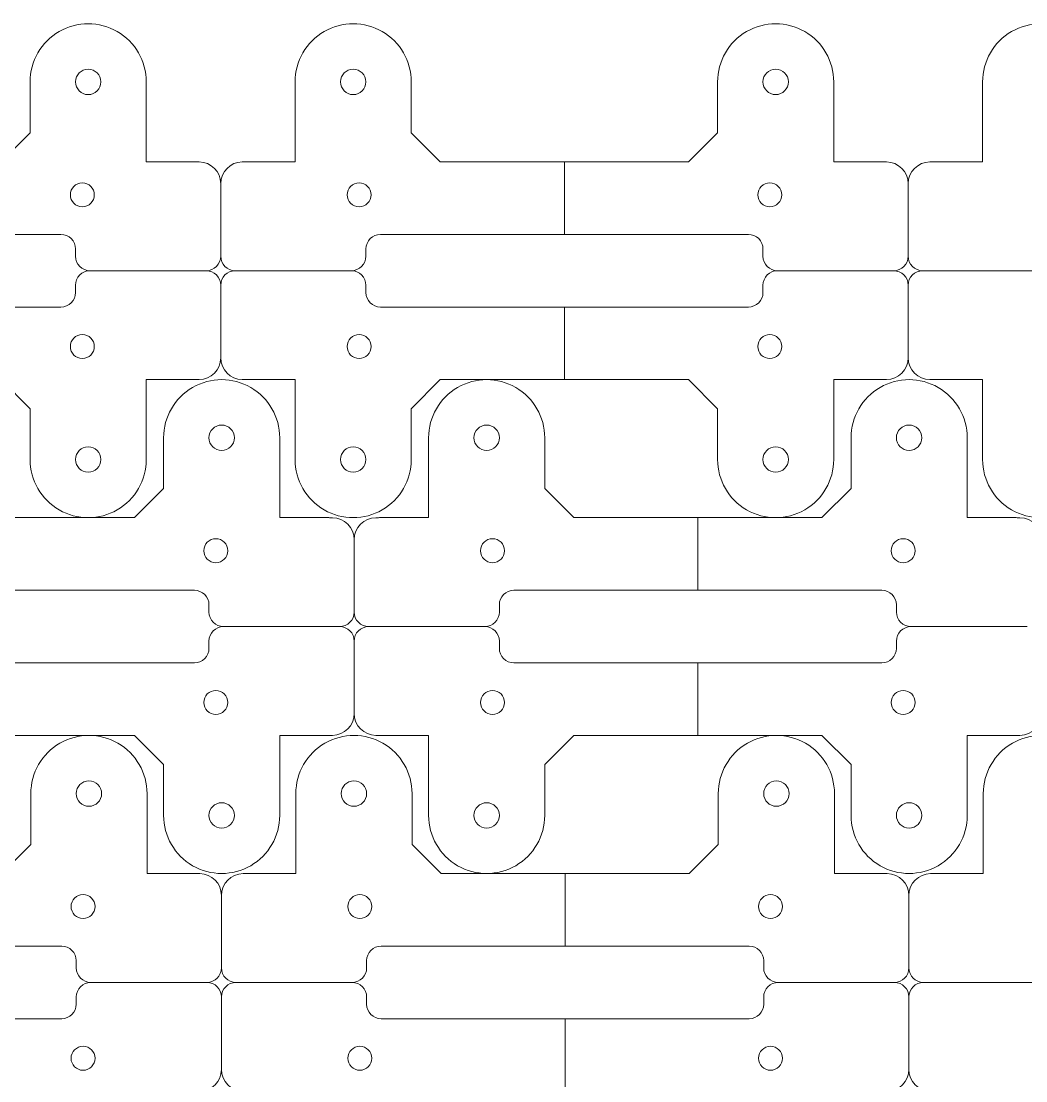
# Model space of a CAD drawing. Header units: millimetres. Extents: x -300 to 287, y -145 to 141.
# Drawn here: x -138.1 to 0.3, y -4.5 to 141.4 of the extents above; entities that cross this region are included whole.
import ezdxf

# ---------------------------------------------------------------- set-up
doc = ezdxf.new("R2010")
doc.units = ezdxf.units.MM
doc.header["$MEASUREMENT"] = 0
doc.layers.add('Layer 1', color=7, linetype='Continuous')

msp = doc.modelspace()

# ---------------------------------------------------------------- linework, layer by layer
at = {"layer": 'Layer 1', "lineweight": 9}
for points in [[(-136.8356, 133.0376), (-136.8356, 126.0376), (-140.8356, 122.0376), (-157.9291, 122.0376), (-157.9291, 112.0376), (-132.5856, 112.0376)], [(-114.0919, 122.0376), (-120.8356, 122.0376), (-120.8356, 133.0376), (-120.8356, 122.0376)], [(-107.0793, 122.0376), (-100.3356, 122.0376), (-100.3356, 133.0376), (-100.3356, 122.0376)], [(-63.2421, 122.0376), (-80.3356, 122.0376), (-84.3356, 126.0376), (-84.3356, 133.0376)], [(-37.8987, 112.0376), (-63.2422, 112.0376), (-63.2422, 122.0376), (-46.1487, 122.0376), (-42.1487, 126.0376), (-42.1487, 133.0376)], [(-19.405, 122.0376), (-26.1487, 122.0376), (-26.1487, 133.0376), (-26.1487, 122.0376)], [(-5.6487, 122.0376), (-5.6487, 133.0376), (-5.6487, 122.0376), (-12.3924, 122.0376)], [(-110.5856, 109.0376), (-110.5856, 119.0198)], [(-110.5856, 109.0376), (-110.5856, 119.0198)], [(-15.8987, 119.0198), (-15.8987, 109.0376), (-15.8987, 119.0198)], [(-63.2421, 112.0376), (-88.5856, 112.0376)], [(-130.5856, 110.0376), (-130.5856, 109.0376)], [(-90.5856, 110.0376), (-90.5856, 109.0376)], [(-35.8987, 109.0376), (-35.8987, 110.0376)], [(-128.5856, 107.0376), (-112.5856, 107.0376)], [(-92.5856, 107.0376), (-108.5856, 107.0376)], [(-17.8987, 107.0376), (-33.8987, 107.0376)], [(2.1013, 107.0376), (-13.8987, 107.0376)], [(-130.5856, 104.0376), (-130.5856, 105.0376)], [(-110.5856, 105.0376), (-110.5856, 95.0554)], [(-110.5856, 105.0376), (-110.5856, 95.0554)], [(-90.5856, 105.0376), (-90.5856, 104.0376)], [(-35.8987, 104.0376), (-35.8987, 105.0376)], [(-15.8987, 95.0554), (-15.8987, 105.0376), (-15.8987, 95.0554)], [(-157.9291, 102.0376), (-132.5856, 102.0376)], [(-88.5856, 102.0376), (-63.2421, 102.0376), (-63.2421, 92.0376), (-80.3356, 92.0376), (-84.3356, 88.0376), (-84.3356, 81.0376)], [(-63.2422, 102.0376), (-37.8987, 102.0376)], [(-157.9291, 92.0376), (-140.8356, 92.0376), (-136.8356, 88.0376), (-136.8356, 81.0376)], [(-114.0919, 92.0376), (-120.8356, 92.0376), (-120.8356, 81.0376), (-120.8356, 92.0376)], [(-107.0793, 92.0376), (-100.3356, 92.0376), (-100.3356, 81.0376), (-100.3356, 92.0376)], [(-63.2422, 92.0376), (-46.1487, 92.0376), (-42.1487, 88.0376), (-42.1487, 81.0376)], [(-118.4545, 84.0377), (-118.4545, 77.0377), (-122.4545, 73.0377), (-139.548, 73.0377), (-139.548, 63.0377), (-114.2045, 63.0377)], [(-95.7108, 73.0377), (-102.4545, 73.0377), (-102.4545, 84.0377), (-102.4545, 73.0377)], [(-88.6982, 73.0377), (-81.9545, 73.0377), (-81.9545, 84.0377), (-81.9545, 73.0377)], [(-44.861, 73.0377), (-61.9545, 73.0377), (-65.9545, 77.0377), (-65.9545, 84.0377)], [(-19.5176, 63.0377), (-44.8611, 63.0377), (-44.8611, 73.0377), (-27.7676, 73.0377), (-23.7676, 77.0377), (-23.7676, 84.0377)], [(-1.0239, 73.0377), (-7.7676, 73.0377), (-7.7676, 84.0377), (-7.7676, 73.0377)], [(-92.2045, 60.0377), (-92.2045, 70.0199)], [(-92.2045, 60.0377), (-92.2045, 70.0199)], [(-44.861, 63.0377), (-70.2045, 63.0377)], [(-112.2045, 61.0377), (-112.2045, 60.0377)], [(-72.2045, 61.0377), (-72.2045, 60.0377)], [(-17.5176, 60.0377), (-17.5176, 61.0377)], [(-110.2045, 58.0377), (-94.2045, 58.0377)], [(-74.2045, 58.0377), (-90.2045, 58.0377)], [(0.4824, 58.0377), (-15.5176, 58.0377)], [(-112.2045, 55.0377), (-112.2045, 56.0377)], [(-92.2045, 56.0377), (-92.2045, 46.0555)], [(-92.2045, 56.0377), (-92.2045, 46.0555)], [(-72.2045, 56.0377), (-72.2045, 55.0377)], [(-17.5176, 55.0377), (-17.5176, 56.0377)], [(-139.548, 53.0377), (-114.2045, 53.0377)], [(-70.2045, 53.0377), (-44.861, 53.0377), (-44.861, 43.0377), (-61.9545, 43.0377), (-65.9545, 39.0377), (-65.9545, 32.0377)], [(-44.8611, 53.0377), (-19.5176, 53.0377)], [(-139.548, 43.0377), (-122.4545, 43.0377), (-118.4545, 39.0377), (-118.4545, 32.0377)], [(-95.7108, 43.0377), (-102.4545, 43.0377), (-102.4545, 32.0377), (-102.4545, 43.0377)], [(-88.6982, 43.0377), (-81.9545, 43.0377), (-81.9545, 32.0377), (-81.9545, 43.0377)], [(-44.8611, 43.0377), (-27.7676, 43.0377), (-23.7676, 39.0377), (-23.7676, 32.0377)], [(-136.7357, 35.0377), (-136.7357, 28.0377), (-140.7357, 24.0377), (-157.8292, 24.0377), (-157.8292, 14.0377), (-132.4857, 14.0377)], [(-113.992, 24.0377), (-120.7357, 24.0377), (-120.7357, 35.0377), (-120.7357, 24.0377)], [(-106.9794, 24.0377), (-100.2357, 24.0377), (-100.2357, 35.0377), (-100.2357, 24.0377)], [(-63.1422, 24.0377), (-80.2357, 24.0377), (-84.2357, 28.0377), (-84.2357, 35.0377)], [(-37.7988, 14.0377), (-63.1423, 14.0377), (-63.1423, 24.0377), (-46.0488, 24.0377), (-42.0488, 28.0377), (-42.0488, 35.0377)], [(-19.3051, 24.0377), (-26.0488, 24.0377), (-26.0488, 35.0377), (-26.0488, 24.0377)], [(-5.5488, 24.0377), (-5.5488, 35.0377), (-5.5488, 24.0377), (-12.2925, 24.0377)], [(-110.4857, 11.0377), (-110.4857, 21.0199)], [(-110.4857, 11.0377), (-110.4857, 21.0199)], [(-15.7988, 21.0199), (-15.7988, 11.0377), (-15.7988, 21.0199)], [(-63.1422, 14.0377), (-88.4857, 14.0377)], [(-130.4857, 12.0377), (-130.4857, 11.0377)], [(-90.4857, 12.0377), (-90.4857, 11.0377)], [(-35.7988, 11.0377), (-35.7988, 12.0377)], [(-128.4857, 9.0377), (-112.4857, 9.0377)], [(-92.4857, 9.0377), (-108.4857, 9.0377)], [(-17.7988, 9.0377), (-33.7988, 9.0377)], [(2.2012, 9.0377), (-13.7988, 9.0377)], [(-130.4857, 6.0377), (-130.4857, 7.0377)], [(-110.4857, 7.0377), (-110.4857, -2.9445)], [(-110.4857, 7.0377), (-110.4857, -2.9445)], [(-90.4857, 7.0377), (-90.4857, 6.0377)], [(-35.7988, 6.0377), (-35.7988, 7.0377)], [(-157.8292, 4.0377), (-132.4857, 4.0377)], [(-88.4857, 4.0377), (-63.1422, 4.0377), (-63.1422, -5.9623), (-80.2357, -5.9623), (-84.2357, -9.9623), (-84.2357, -16.9623)], [(-63.1423, 4.0377), (-37.7988, 4.0377)]]:
    msp.add_lwpolyline(points, dxfattribs=at)
at = {"layer": 'Layer 1', "color": 240, "lineweight": 9}
for points in [[(-19.405, 92.0376), (-26.1487, 92.0376), (-26.1487, 81.0376), (-26.1487, 92.0376)], [(-5.6487, 92.0376), (-5.6487, 81.0376), (-5.6487, 92.0376), (-12.3924, 92.0376)], [(-1.0239, 43.0377), (-7.7676, 43.0377), (-7.7676, 32.0377), (-7.7676, 43.0377)], [(-15.7988, -2.9445), (-15.7988, 7.0377), (-15.7988, -2.9445)]]:
    msp.add_lwpolyline(points, dxfattribs=at)
at = {"layer": 'Layer 1', "lineweight": 9}
for points, knots in [([(-120.8356, 133.0376), (-120.8356, 135.8957), (-122.3604, 138.5367), (-124.8356, 139.9658), (-127.3108, 141.3948), (-130.3604, 141.3948), (-132.8356, 139.9658), (-135.3108, 138.5367), (-136.8356, 135.8957), (-136.8356, 133.0376)], [0, 0, 0, 0, 1, 1, 1, 2, 2, 2, 3, 3, 3, 3]), ([(-84.3356, 133.0376), (-84.3356, 135.8957), (-85.8604, 138.5367), (-88.3356, 139.9658), (-90.8108, 141.3948), (-93.8604, 141.3948), (-96.3356, 139.9658), (-98.8108, 138.5367), (-100.3356, 135.8957), (-100.3356, 133.0376)], [0, 0, 0, 0, 1, 1, 1, 2, 2, 2, 3, 3, 3, 3]), ([(-42.1487, 133.0376), (-42.1487, 135.8957), (-40.6239, 138.5367), (-38.1487, 139.9658), (-35.6735, 141.3948), (-32.6239, 141.3948), (-30.1487, 139.9658), (-27.6735, 138.5367), (-26.1487, 135.8957), (-26.1487, 133.0376)], [0, 0, 0, 0, 1, 1, 1, 2, 2, 2, 3, 3, 3, 3]), ([(10.3513, 133.0376), (10.3513, 135.8957), (8.8265, 138.5367), (6.3513, 139.9658), (3.8761, 141.3948), (0.8265, 141.3948), (-1.6487, 139.9658), (-4.1239, 138.5367), (-5.6487, 135.8957), (-5.6487, 133.0376)], [0, 0, 0, 0, 1, 1, 1, 2, 2, 2, 3, 3, 3, 3]), ([(-110.5856, 119.0198), (-110.5856, 120.6681), (-111.9154, 122.0077), (-113.5636, 122.0197), (-113.7398, 122.021), (-113.916, 122.027), (-114.0919, 122.0376)], [0, 0, 0, 0, 1, 1, 1, 2, 2, 2, 2]), ([(-110.5856, 119.0198), (-110.5856, 120.6681), (-109.2558, 122.0077), (-107.6076, 122.0197), (-107.4314, 122.021), (-107.2552, 122.027), (-107.0793, 122.0376)], [0, 0, 0, 0, 1, 1, 1, 2, 2, 2, 2]), ([(-12.3924, 122.0376), (-12.5683, 122.027), (-12.7445, 122.021), (-12.9207, 122.0197), (-14.5689, 122.0077), (-15.8987, 120.6681), (-15.8987, 119.0198), (-15.8987, 120.6681), (-17.2285, 122.0077), (-18.8767, 122.0197), (-19.0529, 122.021), (-19.2291, 122.027), (-19.405, 122.0376)], [0, 0, 0, 0, 1, 1, 1, 2, 2, 2, 3, 3, 3, 4, 4, 4, 4]), ([(-132.5856, 112.0376), (-132.0551, 112.0376), (-131.5464, 111.8268), (-131.1714, 111.4518), (-130.7963, 111.0767), (-130.5856, 110.568), (-130.5856, 110.0376)], [0, 0, 0, 0, 1, 1, 1, 2, 2, 2, 2]), ([(-88.5856, 112.0376), (-89.1161, 112.0376), (-89.6248, 111.8268), (-89.9998, 111.4518), (-90.3749, 111.0767), (-90.5856, 110.568), (-90.5856, 110.0376)], [0, 0, 0, 0, 1, 1, 1, 2, 2, 2, 2]), ([(-35.8987, 110.0376), (-35.8987, 110.568), (-36.1094, 111.0767), (-36.4845, 111.4518), (-36.8595, 111.8268), (-37.3682, 112.0376), (-37.8987, 112.0376)], [0, 0, 0, 0, 1, 1, 1, 2, 2, 2, 2]), ([(-130.5856, 109.0376), (-130.5856, 108.5071), (-130.3749, 107.9984), (-129.9998, 107.6233), (-129.6247, 107.2483), (-129.116, 107.0376), (-128.5856, 107.0376)], [0, 0, 0, 0, 1, 1, 1, 2, 2, 2, 2]), ([(-90.5856, 109.0376), (-90.5856, 108.5071), (-90.7963, 107.9984), (-91.1714, 107.6233), (-91.5465, 107.2483), (-92.0552, 107.0376), (-92.5856, 107.0376)], [0, 0, 0, 0, 1, 1, 1, 2, 2, 2, 2]), ([(-33.8987, 107.0376), (-34.4291, 107.0376), (-34.9378, 107.2483), (-35.3129, 107.6233), (-35.688, 107.9984), (-35.8987, 108.5071), (-35.8987, 109.0376)], [0, 0, 0, 0, 1, 1, 1, 2, 2, 2, 2]), ([(-13.8987, 107.0376), (-15.0033, 107.0376), (-15.8987, 107.933), (-15.8987, 109.0376), (-15.8987, 107.933), (-16.7941, 107.0376), (-17.8987, 107.0376)], [0, 0, 0, 0, 1, 1, 1, 2, 2, 2, 2]), ([(-130.5856, 105.0376), (-130.5856, 105.5681), (-130.3749, 106.0768), (-129.9998, 106.4519), (-129.6247, 106.8269), (-129.116, 107.0376), (-128.5856, 107.0376)], [0, 0, 0, 0, 1, 1, 1, 2, 2, 2, 2]), ([(-92.5856, 107.0376), (-92.0552, 107.0376), (-91.5465, 106.8269), (-91.1714, 106.4519), (-90.7963, 106.0768), (-90.5856, 105.5681), (-90.5856, 105.0376)], [0, 0, 0, 0, 1, 1, 1, 2, 2, 2, 2]), ([(-35.8987, 105.0376), (-35.8987, 105.5681), (-35.688, 106.0768), (-35.3129, 106.4519), (-34.9378, 106.8269), (-34.4291, 107.0376), (-33.8987, 107.0376)], [0, 0, 0, 0, 1, 1, 1, 2, 2, 2, 2]), ([(-13.8987, 107.0376), (-15.0033, 107.0376), (-15.8987, 106.1422), (-15.8987, 105.0376), (-15.8987, 106.1422), (-16.7941, 107.0376), (-17.8987, 107.0376)], [0, 0, 0, 0, 1, 1, 1, 2, 2, 2, 2]), ([(-132.5856, 102.0376), (-132.0551, 102.0376), (-131.5464, 102.2484), (-131.1714, 102.6234), (-130.7963, 102.9985), (-130.5856, 103.5072), (-130.5856, 104.0376)], [0, 0, 0, 0, 1, 1, 1, 2, 2, 2, 2]), ([(-90.5856, 104.0376), (-90.5856, 103.5072), (-90.3749, 102.9985), (-89.9998, 102.6234), (-89.6248, 102.2484), (-89.1161, 102.0376), (-88.5856, 102.0376)], [0, 0, 0, 0, 1, 1, 1, 2, 2, 2, 2]), ([(-37.8987, 102.0376), (-37.3682, 102.0376), (-36.8595, 102.2484), (-36.4845, 102.6234), (-36.1094, 102.9985), (-35.8987, 103.5072), (-35.8987, 104.0376)], [0, 0, 0, 0, 1, 1, 1, 2, 2, 2, 2]), ([(-110.5856, 95.0554), (-110.5856, 93.4071), (-111.9154, 92.0675), (-113.5636, 92.0555), (-113.7398, 92.0542), (-113.916, 92.0482), (-114.0919, 92.0376)], [0, 0, 0, 0, 1, 1, 1, 2, 2, 2, 2]), ([(-110.5856, 95.0554), (-110.5856, 93.4071), (-109.2558, 92.0675), (-107.6076, 92.0555), (-107.4314, 92.0542), (-107.2552, 92.0482), (-107.0793, 92.0376)], [0, 0, 0, 0, 1, 1, 1, 2, 2, 2, 2]), ([(-102.4545, 84.0377), (-102.4545, 86.8958), (-103.9793, 89.5368), (-106.4545, 90.9659), (-108.9297, 92.3949), (-111.9793, 92.3949), (-114.4545, 90.9659), (-116.9297, 89.5368), (-118.4545, 86.8958), (-118.4545, 84.0377)], [0, 0, 0, 0, 1, 1, 1, 2, 2, 2, 3, 3, 3, 3]), ([(-65.9545, 84.0377), (-65.9545, 86.8958), (-67.4793, 89.5368), (-69.9545, 90.9659), (-72.4297, 92.3949), (-75.4793, 92.3949), (-77.9545, 90.9659), (-80.4297, 89.5368), (-81.9545, 86.8958), (-81.9545, 84.0377)], [0, 0, 0, 0, 1, 1, 1, 2, 2, 2, 3, 3, 3, 3]), ([(-23.7676, 84.0377), (-23.7676, 86.8958), (-22.2428, 89.5368), (-19.7676, 90.9659), (-17.2924, 92.3949), (-14.2428, 92.3949), (-11.7676, 90.9659), (-9.2924, 89.5368), (-7.7676, 86.8958), (-7.7676, 84.0377)], [0, 0, 0, 0, 1, 1, 1, 2, 2, 2, 3, 3, 3, 3]), ([(-136.8356, 81.0376), (-136.8356, 78.1795), (-135.3108, 75.5385), (-132.8356, 74.1094), (-130.3604, 72.6804), (-127.3108, 72.6804), (-124.8356, 74.1094), (-122.3604, 75.5385), (-120.8356, 78.1795), (-120.8356, 81.0376)], [0, 0, 0, 0, 1, 1, 1, 2, 2, 2, 3, 3, 3, 3]), ([(-84.3356, 81.0376), (-84.3356, 78.1795), (-85.8604, 75.5385), (-88.3356, 74.1094), (-90.8108, 72.6804), (-93.8604, 72.6804), (-96.3356, 74.1094), (-98.8108, 75.5385), (-100.3356, 78.1795), (-100.3356, 81.0376)], [0, 0, 0, 0, 1, 1, 1, 2, 2, 2, 3, 3, 3, 3]), ([(-42.1487, 81.0376), (-42.1487, 78.1795), (-40.6239, 75.5385), (-38.1487, 74.1094), (-35.6735, 72.6804), (-32.6239, 72.6804), (-30.1487, 74.1094), (-27.6735, 75.5385), (-26.1487, 78.1795), (-26.1487, 81.0376)], [0, 0, 0, 0, 1, 1, 1, 2, 2, 2, 3, 3, 3, 3]), ([(10.3513, 81.0376), (10.3513, 78.1795), (8.8265, 75.5385), (6.3513, 74.1094), (3.8761, 72.6804), (0.8265, 72.6804), (-1.6487, 74.1094), (-4.1239, 75.5385), (-5.6487, 78.1795), (-5.6487, 81.0376)], [0, 0, 0, 0, 1, 1, 1, 2, 2, 2, 3, 3, 3, 3]), ([(-92.2045, 70.0199), (-92.2045, 71.6682), (-93.5343, 73.0078), (-95.1825, 73.0198), (-95.3587, 73.0211), (-95.5349, 73.0271), (-95.7108, 73.0377)], [0, 0, 0, 0, 1, 1, 1, 2, 2, 2, 2]), ([(-92.2045, 70.0199), (-92.2045, 71.6682), (-90.8747, 73.0078), (-89.2265, 73.0198), (-89.0503, 73.0211), (-88.8741, 73.0271), (-88.6982, 73.0377)], [0, 0, 0, 0, 1, 1, 1, 2, 2, 2, 2]), ([(5.9887, 73.0377), (5.8128, 73.0271), (5.6366, 73.0211), (5.4604, 73.0198), (3.8122, 73.0078), (2.4824, 71.6682), (2.4824, 70.0199), (2.4824, 71.6682), (1.1526, 73.0078), (-0.4956, 73.0198), (-0.6718, 73.0211), (-0.848, 73.0271), (-1.0239, 73.0377)], [0, 0, 0, 0, 1, 1, 1, 2, 2, 2, 3, 3, 3, 4, 4, 4, 4]), ([(-114.2045, 63.0377), (-113.674, 63.0377), (-113.1653, 62.8269), (-112.7903, 62.4519), (-112.4152, 62.0768), (-112.2045, 61.5681), (-112.2045, 61.0377)], [0, 0, 0, 0, 1, 1, 1, 2, 2, 2, 2]), ([(-70.2045, 63.0377), (-70.735, 63.0377), (-71.2437, 62.8269), (-71.6187, 62.4519), (-71.9938, 62.0768), (-72.2045, 61.5681), (-72.2045, 61.0377)], [0, 0, 0, 0, 1, 1, 1, 2, 2, 2, 2]), ([(-17.5176, 61.0377), (-17.5176, 61.5681), (-17.7283, 62.0768), (-18.1034, 62.4519), (-18.4784, 62.8269), (-18.9871, 63.0377), (-19.5176, 63.0377)], [0, 0, 0, 0, 1, 1, 1, 2, 2, 2, 2]), ([(-112.2045, 60.0377), (-112.2045, 59.5072), (-111.9938, 58.9985), (-111.6187, 58.6234), (-111.2436, 58.2484), (-110.7349, 58.0377), (-110.2045, 58.0377)], [0, 0, 0, 0, 1, 1, 1, 2, 2, 2, 2]), ([(-72.2045, 60.0377), (-72.2045, 59.5072), (-72.4152, 58.9985), (-72.7903, 58.6234), (-73.1654, 58.2484), (-73.6741, 58.0377), (-74.2045, 58.0377)], [0, 0, 0, 0, 1, 1, 1, 2, 2, 2, 2]), ([(-15.5176, 58.0377), (-16.048, 58.0377), (-16.5567, 58.2484), (-16.9318, 58.6234), (-17.3069, 58.9985), (-17.5176, 59.5072), (-17.5176, 60.0377)], [0, 0, 0, 0, 1, 1, 1, 2, 2, 2, 2]), ([(-112.2045, 56.0377), (-112.2045, 56.5682), (-111.9938, 57.0769), (-111.6187, 57.452), (-111.2436, 57.827), (-110.7349, 58.0377), (-110.2045, 58.0377)], [0, 0, 0, 0, 1, 1, 1, 2, 2, 2, 2]), ([(-74.2045, 58.0377), (-73.6741, 58.0377), (-73.1654, 57.827), (-72.7903, 57.452), (-72.4152, 57.0769), (-72.2045, 56.5682), (-72.2045, 56.0377)], [0, 0, 0, 0, 1, 1, 1, 2, 2, 2, 2]), ([(-17.5176, 56.0377), (-17.5176, 56.5682), (-17.3069, 57.0769), (-16.9318, 57.452), (-16.5567, 57.827), (-16.048, 58.0377), (-15.5176, 58.0377)], [0, 0, 0, 0, 1, 1, 1, 2, 2, 2, 2]), ([(-114.2045, 53.0377), (-113.674, 53.0377), (-113.1653, 53.2485), (-112.7903, 53.6235), (-112.4152, 53.9986), (-112.2045, 54.5073), (-112.2045, 55.0377)], [0, 0, 0, 0, 1, 1, 1, 2, 2, 2, 2]), ([(-72.2045, 55.0377), (-72.2045, 54.5073), (-71.9938, 53.9986), (-71.6187, 53.6235), (-71.2437, 53.2485), (-70.735, 53.0377), (-70.2045, 53.0377)], [0, 0, 0, 0, 1, 1, 1, 2, 2, 2, 2]), ([(-19.5176, 53.0377), (-18.9871, 53.0377), (-18.4784, 53.2485), (-18.1034, 53.6235), (-17.7283, 53.9986), (-17.5176, 54.5073), (-17.5176, 55.0377)], [0, 0, 0, 0, 1, 1, 1, 2, 2, 2, 2]), ([(-92.2045, 46.0555), (-92.2045, 44.4072), (-93.5343, 43.0676), (-95.1825, 43.0556), (-95.3587, 43.0543), (-95.5349, 43.0483), (-95.7108, 43.0377)], [0, 0, 0, 0, 1, 1, 1, 2, 2, 2, 2]), ([(-92.2045, 46.0555), (-92.2045, 44.4072), (-90.8747, 43.0676), (-89.2265, 43.0556), (-89.0503, 43.0543), (-88.8741, 43.0483), (-88.6982, 43.0377)], [0, 0, 0, 0, 1, 1, 1, 2, 2, 2, 2]), ([(-120.7357, 35.0377), (-120.7357, 37.8958), (-122.2605, 40.5368), (-124.7357, 41.9659), (-127.2109, 43.3949), (-130.2605, 43.3949), (-132.7357, 41.9659), (-135.2109, 40.5368), (-136.7357, 37.8958), (-136.7357, 35.0377)], [0, 0, 0, 0, 1, 1, 1, 2, 2, 2, 3, 3, 3, 3]), ([(-84.2357, 35.0377), (-84.2357, 37.8958), (-85.7605, 40.5368), (-88.2357, 41.9659), (-90.7109, 43.3949), (-93.7605, 43.3949), (-96.2357, 41.9659), (-98.7109, 40.5368), (-100.2357, 37.8958), (-100.2357, 35.0377)], [0, 0, 0, 0, 1, 1, 1, 2, 2, 2, 3, 3, 3, 3]), ([(-42.0488, 35.0377), (-42.0488, 37.8958), (-40.524, 40.5368), (-38.0488, 41.9659), (-35.5736, 43.3949), (-32.524, 43.3949), (-30.0488, 41.9659), (-27.5736, 40.5368), (-26.0488, 37.8958), (-26.0488, 35.0377)], [0, 0, 0, 0, 1, 1, 1, 2, 2, 2, 3, 3, 3, 3]), ([(10.4512, 35.0377), (10.4512, 37.8958), (8.9264, 40.5368), (6.4512, 41.9659), (3.976, 43.3949), (0.9264, 43.3949), (-1.5488, 41.9659), (-4.024, 40.5368), (-5.5488, 37.8958), (-5.5488, 35.0377)], [0, 0, 0, 0, 1, 1, 1, 2, 2, 2, 3, 3, 3, 3]), ([(-118.4545, 32.0377), (-118.4545, 29.1796), (-116.9297, 26.5386), (-114.4545, 25.1095), (-111.9793, 23.6805), (-108.9297, 23.6805), (-106.4545, 25.1095), (-103.9793, 26.5386), (-102.4545, 29.1796), (-102.4545, 32.0377)], [0, 0, 0, 0, 1, 1, 1, 2, 2, 2, 3, 3, 3, 3]), ([(-65.9545, 32.0377), (-65.9545, 29.1796), (-67.4793, 26.5386), (-69.9545, 25.1095), (-72.4297, 23.6805), (-75.4793, 23.6805), (-77.9545, 25.1095), (-80.4297, 26.5386), (-81.9545, 29.1796), (-81.9545, 32.0377)], [0, 0, 0, 0, 1, 1, 1, 2, 2, 2, 3, 3, 3, 3]), ([(-23.7676, 32.0377), (-23.7676, 29.1796), (-22.2428, 26.5386), (-19.7676, 25.1095), (-17.2924, 23.6805), (-14.2428, 23.6805), (-11.7676, 25.1095), (-9.2924, 26.5386), (-7.7676, 29.1796), (-7.7676, 32.0377)], [0, 0, 0, 0, 1, 1, 1, 2, 2, 2, 3, 3, 3, 3]), ([(-110.4857, 21.0199), (-110.4857, 22.6682), (-111.8155, 24.0078), (-113.4637, 24.0198), (-113.6399, 24.0211), (-113.8161, 24.0271), (-113.992, 24.0377)], [0, 0, 0, 0, 1, 1, 1, 2, 2, 2, 2]), ([(-110.4857, 21.0199), (-110.4857, 22.6682), (-109.1559, 24.0078), (-107.5077, 24.0198), (-107.3315, 24.0211), (-107.1553, 24.0271), (-106.9794, 24.0377)], [0, 0, 0, 0, 1, 1, 1, 2, 2, 2, 2]), ([(-12.2925, 24.0377), (-12.4684, 24.0271), (-12.6446, 24.0211), (-12.8208, 24.0198), (-14.469, 24.0078), (-15.7988, 22.6682), (-15.7988, 21.0199), (-15.7988, 22.6682), (-17.1286, 24.0078), (-18.7768, 24.0198), (-18.953, 24.0211), (-19.1292, 24.0271), (-19.3051, 24.0377)], [0, 0, 0, 0, 1, 1, 1, 2, 2, 2, 3, 3, 3, 4, 4, 4, 4]), ([(-132.4857, 14.0377), (-131.9552, 14.0377), (-131.4465, 13.8269), (-131.0715, 13.4519), (-130.6964, 13.0768), (-130.4857, 12.5681), (-130.4857, 12.0377)], [0, 0, 0, 0, 1, 1, 1, 2, 2, 2, 2]), ([(-88.4857, 14.0377), (-89.0162, 14.0377), (-89.5249, 13.8269), (-89.8999, 13.4519), (-90.275, 13.0768), (-90.4857, 12.5681), (-90.4857, 12.0377)], [0, 0, 0, 0, 1, 1, 1, 2, 2, 2, 2]), ([(-35.7988, 12.0377), (-35.7988, 12.5681), (-36.0095, 13.0768), (-36.3846, 13.4519), (-36.7596, 13.8269), (-37.2683, 14.0377), (-37.7988, 14.0377)], [0, 0, 0, 0, 1, 1, 1, 2, 2, 2, 2]), ([(-130.4857, 11.0377), (-130.4857, 10.5072), (-130.275, 9.9985), (-129.8999, 9.6234), (-129.5248, 9.2484), (-129.0161, 9.0377), (-128.4857, 9.0377)], [0, 0, 0, 0, 1, 1, 1, 2, 2, 2, 2]), ([(-90.4857, 11.0377), (-90.4857, 10.5072), (-90.6964, 9.9985), (-91.0715, 9.6234), (-91.4466, 9.2484), (-91.9553, 9.0377), (-92.4857, 9.0377)], [0, 0, 0, 0, 1, 1, 1, 2, 2, 2, 2]), ([(-33.7988, 9.0377), (-34.3292, 9.0377), (-34.8379, 9.2484), (-35.213, 9.6234), (-35.5881, 9.9985), (-35.7988, 10.5072), (-35.7988, 11.0377)], [0, 0, 0, 0, 1, 1, 1, 2, 2, 2, 2]), ([(-13.7988, 9.0377), (-14.9034, 9.0377), (-15.7988, 9.9331), (-15.7988, 11.0377), (-15.7988, 9.9331), (-16.6942, 9.0377), (-17.7988, 9.0377)], [0, 0, 0, 0, 1, 1, 1, 2, 2, 2, 2]), ([(-130.4857, 7.0377), (-130.4857, 7.5682), (-130.275, 8.0769), (-129.8999, 8.452), (-129.5248, 8.827), (-129.0161, 9.0377), (-128.4857, 9.0377)], [0, 0, 0, 0, 1, 1, 1, 2, 2, 2, 2]), ([(-92.4857, 9.0377), (-91.9553, 9.0377), (-91.4466, 8.827), (-91.0715, 8.452), (-90.6964, 8.0769), (-90.4857, 7.5682), (-90.4857, 7.0377)], [0, 0, 0, 0, 1, 1, 1, 2, 2, 2, 2]), ([(-35.7988, 7.0377), (-35.7988, 7.5682), (-35.5881, 8.0769), (-35.213, 8.452), (-34.8379, 8.827), (-34.3292, 9.0377), (-33.7988, 9.0377)], [0, 0, 0, 0, 1, 1, 1, 2, 2, 2, 2]), ([(-13.7988, 9.0377), (-14.9034, 9.0377), (-15.7988, 8.1423), (-15.7988, 7.0377), (-15.7988, 8.1423), (-16.6942, 9.0377), (-17.7988, 9.0377)], [0, 0, 0, 0, 1, 1, 1, 2, 2, 2, 2]), ([(-132.4857, 4.0377), (-131.9552, 4.0377), (-131.4465, 4.2485), (-131.0715, 4.6235), (-130.6964, 4.9986), (-130.4857, 5.5073), (-130.4857, 6.0377)], [0, 0, 0, 0, 1, 1, 1, 2, 2, 2, 2]), ([(-90.4857, 6.0377), (-90.4857, 5.5073), (-90.275, 4.9986), (-89.8999, 4.6235), (-89.5249, 4.2485), (-89.0162, 4.0377), (-88.4857, 4.0377)], [0, 0, 0, 0, 1, 1, 1, 2, 2, 2, 2]), ([(-37.7988, 4.0377), (-37.2683, 4.0377), (-36.7596, 4.2485), (-36.3846, 4.6235), (-36.0095, 4.9986), (-35.7988, 5.5073), (-35.7988, 6.0377)], [0, 0, 0, 0, 1, 1, 1, 2, 2, 2, 2]), ([(-110.4857, -2.9445), (-110.4857, -4.5928), (-111.8155, -5.9324), (-113.4637, -5.9444), (-113.6399, -5.9457), (-113.8161, -5.9517), (-113.992, -5.9623)], [0, 0, 0, 0, 1, 1, 1, 2, 2, 2, 2]), ([(-110.4857, -2.9445), (-110.4857, -4.5928), (-109.1559, -5.9324), (-107.5077, -5.9444), (-107.3315, -5.9457), (-107.1553, -5.9517), (-106.9794, -5.9623)], [0, 0, 0, 0, 1, 1, 1, 2, 2, 2, 2])]:
    msp.add_open_spline(points, degree=3, knots=knots, dxfattribs=at)
at = {"layer": 'Layer 1', "color": 240, "lineweight": 9}
for points in [[(-128.8356, 131.2876), (-129.8021, 131.2876), (-130.5856, 132.0711), (-130.5856, 133.0376), (-130.5856, 134.0041), (-129.8021, 134.7876), (-128.8356, 134.7876), (-127.8691, 134.7876), (-127.0856, 134.0041), (-127.0856, 133.0376), (-127.0856, 132.0711), (-127.8691, 131.2876), (-128.8356, 131.2876)], [(-92.3356, 131.2876), (-91.3691, 131.2876), (-90.5856, 132.0711), (-90.5856, 133.0376), (-90.5856, 134.0041), (-91.3691, 134.7876), (-92.3356, 134.7876), (-93.3021, 134.7876), (-94.0856, 134.0041), (-94.0856, 133.0376), (-94.0856, 132.0711), (-93.3021, 131.2876), (-92.3356, 131.2876)], [(-34.1487, 131.2876), (-35.1152, 131.2876), (-35.8987, 132.0711), (-35.8987, 133.0376), (-35.8987, 134.0041), (-35.1152, 134.7876), (-34.1487, 134.7876), (-33.1822, 134.7876), (-32.3987, 134.0041), (-32.3987, 133.0376), (-32.3987, 132.0711), (-33.1822, 131.2876), (-34.1487, 131.2876)], [(-129.6448, 115.8337), (-130.5561, 115.8337), (-131.2948, 116.5725), (-131.2948, 117.4837), (-131.2948, 118.395), (-130.5561, 119.1337), (-129.6448, 119.1337), (-128.7335, 119.1337), (-127.9948, 118.395), (-127.9948, 117.4837), (-127.9948, 116.5725), (-128.7335, 115.8337), (-129.6448, 115.8337)], [(-91.5264, 115.8337), (-90.6151, 115.8337), (-89.8764, 116.5725), (-89.8764, 117.4837), (-89.8764, 118.395), (-90.6151, 119.1337), (-91.5264, 119.1337), (-92.4377, 119.1337), (-93.1764, 118.395), (-93.1764, 117.4837), (-93.1764, 116.5725), (-92.4377, 115.8337), (-91.5264, 115.8337)], [(-34.9579, 115.8337), (-35.8692, 115.8337), (-36.6079, 116.5725), (-36.6079, 117.4837), (-36.6079, 118.395), (-35.8692, 119.1337), (-34.9579, 119.1337), (-34.0466, 119.1337), (-33.3079, 118.395), (-33.3079, 117.4837), (-33.3079, 116.5725), (-34.0466, 115.8337), (-34.9579, 115.8337)], [(-129.6448, 98.2415), (-130.5561, 98.2415), (-131.2948, 97.5027), (-131.2948, 96.5915), (-131.2948, 95.6802), (-130.5561, 94.9415), (-129.6448, 94.9415), (-128.7335, 94.9415), (-127.9948, 95.6802), (-127.9948, 96.5915), (-127.9948, 97.5027), (-128.7335, 98.2415), (-129.6448, 98.2415)], [(-91.5264, 98.2415), (-90.6151, 98.2415), (-89.8764, 97.5027), (-89.8764, 96.5915), (-89.8764, 95.6802), (-90.6151, 94.9415), (-91.5264, 94.9415), (-92.4377, 94.9415), (-93.1764, 95.6802), (-93.1764, 96.5915), (-93.1764, 97.5027), (-92.4377, 98.2415), (-91.5264, 98.2415)], [(-34.9579, 98.2415), (-35.8692, 98.2415), (-36.6079, 97.5027), (-36.6079, 96.5915), (-36.6079, 95.6802), (-35.8692, 94.9415), (-34.9579, 94.9415), (-34.0466, 94.9415), (-33.3079, 95.6802), (-33.3079, 96.5915), (-33.3079, 97.5027), (-34.0466, 98.2415), (-34.9579, 98.2415)], [(-12.3924, 92.0376), (-12.5683, 92.0482), (-12.7445, 92.0542), (-12.9207, 92.0555), (-14.5689, 92.0675), (-15.8987, 93.4071), (-15.8987, 95.0554), (-15.8987, 93.4071), (-17.2285, 92.0675), (-18.8767, 92.0555), (-19.0529, 92.0542), (-19.2291, 92.0482), (-19.405, 92.0376)], [(-110.4545, 82.2877), (-111.421, 82.2877), (-112.2045, 83.0712), (-112.2045, 84.0377), (-112.2045, 85.0042), (-111.421, 85.7877), (-110.4545, 85.7877), (-109.488, 85.7877), (-108.7045, 85.0042), (-108.7045, 84.0377), (-108.7045, 83.0712), (-109.488, 82.2877), (-110.4545, 82.2877)], [(-73.9545, 82.2877), (-72.988, 82.2877), (-72.2045, 83.0712), (-72.2045, 84.0377), (-72.2045, 85.0042), (-72.988, 85.7877), (-73.9545, 85.7877), (-74.921, 85.7877), (-75.7045, 85.0042), (-75.7045, 84.0377), (-75.7045, 83.0712), (-74.921, 82.2877), (-73.9545, 82.2877)], [(-15.7676, 82.2877), (-16.7341, 82.2877), (-17.5176, 83.0712), (-17.5176, 84.0377), (-17.5176, 85.0042), (-16.7341, 85.7877), (-15.7676, 85.7877), (-14.8011, 85.7877), (-14.0176, 85.0042), (-14.0176, 84.0377), (-14.0176, 83.0712), (-14.8011, 82.2877), (-15.7676, 82.2877)], [(-128.8356, 82.7876), (-129.8021, 82.7876), (-130.5856, 82.0041), (-130.5856, 81.0376), (-130.5856, 80.0711), (-129.8021, 79.2876), (-128.8356, 79.2876), (-127.8691, 79.2876), (-127.0856, 80.0711), (-127.0856, 81.0376), (-127.0856, 82.0041), (-127.8691, 82.7876), (-128.8356, 82.7876)], [(-92.3356, 82.7876), (-91.3691, 82.7876), (-90.5856, 82.0041), (-90.5856, 81.0376), (-90.5856, 80.0711), (-91.3691, 79.2876), (-92.3356, 79.2876), (-93.3021, 79.2876), (-94.0856, 80.0711), (-94.0856, 81.0376), (-94.0856, 82.0041), (-93.3021, 82.7876), (-92.3356, 82.7876)], [(-34.1487, 82.7876), (-35.1152, 82.7876), (-35.8987, 82.0041), (-35.8987, 81.0376), (-35.8987, 80.0711), (-35.1152, 79.2876), (-34.1487, 79.2876), (-33.1822, 79.2876), (-32.3987, 80.0711), (-32.3987, 81.0376), (-32.3987, 82.0041), (-33.1822, 82.7876), (-34.1487, 82.7876)], [(-111.2637, 66.8338), (-112.175, 66.8338), (-112.9137, 67.5726), (-112.9137, 68.4838), (-112.9137, 69.3951), (-112.175, 70.1338), (-111.2637, 70.1338), (-110.3524, 70.1338), (-109.6137, 69.3951), (-109.6137, 68.4838), (-109.6137, 67.5726), (-110.3524, 66.8338), (-111.2637, 66.8338)], [(-73.1453, 66.8338), (-72.234, 66.8338), (-71.4953, 67.5726), (-71.4953, 68.4838), (-71.4953, 69.3951), (-72.234, 70.1338), (-73.1453, 70.1338), (-74.0566, 70.1338), (-74.7953, 69.3951), (-74.7953, 68.4838), (-74.7953, 67.5726), (-74.0566, 66.8338), (-73.1453, 66.8338)], [(-16.5768, 66.8338), (-17.4881, 66.8338), (-18.2268, 67.5726), (-18.2268, 68.4838), (-18.2268, 69.3951), (-17.4881, 70.1338), (-16.5768, 70.1338), (-15.6655, 70.1338), (-14.9268, 69.3951), (-14.9268, 68.4838), (-14.9268, 67.5726), (-15.6655, 66.8338), (-16.5768, 66.8338)], [(-111.2637, 49.2416), (-112.175, 49.2416), (-112.9137, 48.5028), (-112.9137, 47.5916), (-112.9137, 46.6803), (-112.175, 45.9416), (-111.2637, 45.9416), (-110.3524, 45.9416), (-109.6137, 46.6803), (-109.6137, 47.5916), (-109.6137, 48.5028), (-110.3524, 49.2416), (-111.2637, 49.2416)], [(-73.1453, 49.2416), (-72.234, 49.2416), (-71.4953, 48.5028), (-71.4953, 47.5916), (-71.4953, 46.6803), (-72.234, 45.9416), (-73.1453, 45.9416), (-74.0566, 45.9416), (-74.7953, 46.6803), (-74.7953, 47.5916), (-74.7953, 48.5028), (-74.0566, 49.2416), (-73.1453, 49.2416)], [(-16.5768, 49.2416), (-17.4881, 49.2416), (-18.2268, 48.5028), (-18.2268, 47.5916), (-18.2268, 46.6803), (-17.4881, 45.9416), (-16.5768, 45.9416), (-15.6655, 45.9416), (-14.9268, 46.6803), (-14.9268, 47.5916), (-14.9268, 48.5028), (-15.6655, 49.2416), (-16.5768, 49.2416)], [(5.9887, 43.0377), (5.8128, 43.0483), (5.6366, 43.0543), (5.4604, 43.0556), (3.8122, 43.0676), (2.4824, 44.4072), (2.4824, 46.0555), (2.4824, 44.4072), (1.1526, 43.0676), (-0.4956, 43.0556), (-0.6718, 43.0543), (-0.848, 43.0483), (-1.0239, 43.0377)], [(-128.7357, 33.2877), (-129.7022, 33.2877), (-130.4857, 34.0712), (-130.4857, 35.0377), (-130.4857, 36.0042), (-129.7022, 36.7877), (-128.7357, 36.7877), (-127.7692, 36.7877), (-126.9857, 36.0042), (-126.9857, 35.0377), (-126.9857, 34.0712), (-127.7692, 33.2877), (-128.7357, 33.2877)], [(-92.2357, 33.2877), (-91.2692, 33.2877), (-90.4857, 34.0712), (-90.4857, 35.0377), (-90.4857, 36.0042), (-91.2692, 36.7877), (-92.2357, 36.7877), (-93.2022, 36.7877), (-93.9857, 36.0042), (-93.9857, 35.0377), (-93.9857, 34.0712), (-93.2022, 33.2877), (-92.2357, 33.2877)], [(-34.0488, 33.2877), (-35.0153, 33.2877), (-35.7988, 34.0712), (-35.7988, 35.0377), (-35.7988, 36.0042), (-35.0153, 36.7877), (-34.0488, 36.7877), (-33.0823, 36.7877), (-32.2988, 36.0042), (-32.2988, 35.0377), (-32.2988, 34.0712), (-33.0823, 33.2877), (-34.0488, 33.2877)], [(-110.4545, 33.7877), (-111.421, 33.7877), (-112.2045, 33.0042), (-112.2045, 32.0377), (-112.2045, 31.0712), (-111.421, 30.2877), (-110.4545, 30.2877), (-109.488, 30.2877), (-108.7045, 31.0712), (-108.7045, 32.0377), (-108.7045, 33.0042), (-109.488, 33.7877), (-110.4545, 33.7877)], [(-73.9545, 33.7877), (-72.988, 33.7877), (-72.2045, 33.0042), (-72.2045, 32.0377), (-72.2045, 31.0712), (-72.988, 30.2877), (-73.9545, 30.2877), (-74.921, 30.2877), (-75.7045, 31.0712), (-75.7045, 32.0377), (-75.7045, 33.0042), (-74.921, 33.7877), (-73.9545, 33.7877)], [(-15.7676, 33.7877), (-16.7341, 33.7877), (-17.5176, 33.0042), (-17.5176, 32.0377), (-17.5176, 31.0712), (-16.7341, 30.2877), (-15.7676, 30.2877), (-14.8011, 30.2877), (-14.0176, 31.0712), (-14.0176, 32.0377), (-14.0176, 33.0042), (-14.8011, 33.7877), (-15.7676, 33.7877)], [(-129.5449, 17.8338), (-130.4562, 17.8338), (-131.1949, 18.5726), (-131.1949, 19.4838), (-131.1949, 20.3951), (-130.4562, 21.1338), (-129.5449, 21.1338), (-128.6336, 21.1338), (-127.8949, 20.3951), (-127.8949, 19.4838), (-127.8949, 18.5726), (-128.6336, 17.8338), (-129.5449, 17.8338)], [(-91.4265, 17.8338), (-90.5152, 17.8338), (-89.7765, 18.5726), (-89.7765, 19.4838), (-89.7765, 20.3951), (-90.5152, 21.1338), (-91.4265, 21.1338), (-92.3378, 21.1338), (-93.0765, 20.3951), (-93.0765, 19.4838), (-93.0765, 18.5726), (-92.3378, 17.8338), (-91.4265, 17.8338)], [(-34.858, 17.8338), (-35.7693, 17.8338), (-36.508, 18.5726), (-36.508, 19.4838), (-36.508, 20.3951), (-35.7693, 21.1338), (-34.858, 21.1338), (-33.9467, 21.1338), (-33.208, 20.3951), (-33.208, 19.4838), (-33.208, 18.5726), (-33.9467, 17.8338), (-34.858, 17.8338)], [(-129.5449, 0.2416), (-130.4562, 0.2416), (-131.1949, -0.4972), (-131.1949, -1.4084), (-131.1949, -2.3197), (-130.4562, -3.0584), (-129.5449, -3.0584), (-128.6336, -3.0584), (-127.8949, -2.3197), (-127.8949, -1.4084), (-127.8949, -0.4972), (-128.6336, 0.2416), (-129.5449, 0.2416)], [(-91.4265, 0.2416), (-90.5152, 0.2416), (-89.7765, -0.4972), (-89.7765, -1.4084), (-89.7765, -2.3197), (-90.5152, -3.0584), (-91.4265, -3.0584), (-92.3378, -3.0584), (-93.0765, -2.3197), (-93.0765, -1.4084), (-93.0765, -0.4972), (-92.3378, 0.2416), (-91.4265, 0.2416)], [(-34.858, 0.2416), (-35.7693, 0.2416), (-36.508, -0.4972), (-36.508, -1.4084), (-36.508, -2.3197), (-35.7693, -3.0584), (-34.858, -3.0584), (-33.9467, -3.0584), (-33.208, -2.3197), (-33.208, -1.4084), (-33.208, -0.4972), (-33.9467, 0.2416), (-34.858, 0.2416)], [(-12.2925, -5.9623), (-12.4684, -5.9517), (-12.6446, -5.9457), (-12.8208, -5.9444), (-14.469, -5.9324), (-15.7988, -4.5928), (-15.7988, -2.9445), (-15.7988, -4.5928), (-17.1286, -5.9324), (-18.7768, -5.9444), (-18.953, -5.9457), (-19.1292, -5.9517), (-19.3051, -5.9623)]]:
    msp.add_open_spline(points, degree=3, knots=[0, 0, 0, 0, 1, 1, 1, 2, 2, 2, 3, 3, 3, 4, 4, 4, 4], dxfattribs=at)
at = {"layer": 'Layer 1', "lineweight": 9}
for points in [[(-112.5856, 107.0376), (-111.481, 107.0376), (-110.5856, 107.933), (-110.5856, 109.0376)], [(-108.5856, 107.0376), (-109.6902, 107.0376), (-110.5856, 107.933), (-110.5856, 109.0376)], [(-112.5856, 107.0376), (-111.481, 107.0376), (-110.5856, 106.1422), (-110.5856, 105.0376)], [(-108.5856, 107.0376), (-109.6902, 107.0376), (-110.5856, 106.1422), (-110.5856, 105.0376)], [(-94.2045, 58.0377), (-93.0999, 58.0377), (-92.2045, 58.9331), (-92.2045, 60.0377)], [(-90.2045, 58.0377), (-91.3091, 58.0377), (-92.2045, 58.9331), (-92.2045, 60.0377)], [(-94.2045, 58.0377), (-93.0999, 58.0377), (-92.2045, 57.1423), (-92.2045, 56.0377)], [(-90.2045, 58.0377), (-91.3091, 58.0377), (-92.2045, 57.1423), (-92.2045, 56.0377)], [(-112.4857, 9.0377), (-111.3811, 9.0377), (-110.4857, 9.9331), (-110.4857, 11.0377)], [(-108.4857, 9.0377), (-109.5903, 9.0377), (-110.4857, 9.9331), (-110.4857, 11.0377)], [(-112.4857, 9.0377), (-111.3811, 9.0377), (-110.4857, 8.1423), (-110.4857, 7.0377)], [(-108.4857, 9.0377), (-109.5903, 9.0377), (-110.4857, 8.1423), (-110.4857, 7.0377)]]:
    msp.add_open_spline(points, degree=3, dxfattribs=at)

doc.saveas('drawing.dxf')
